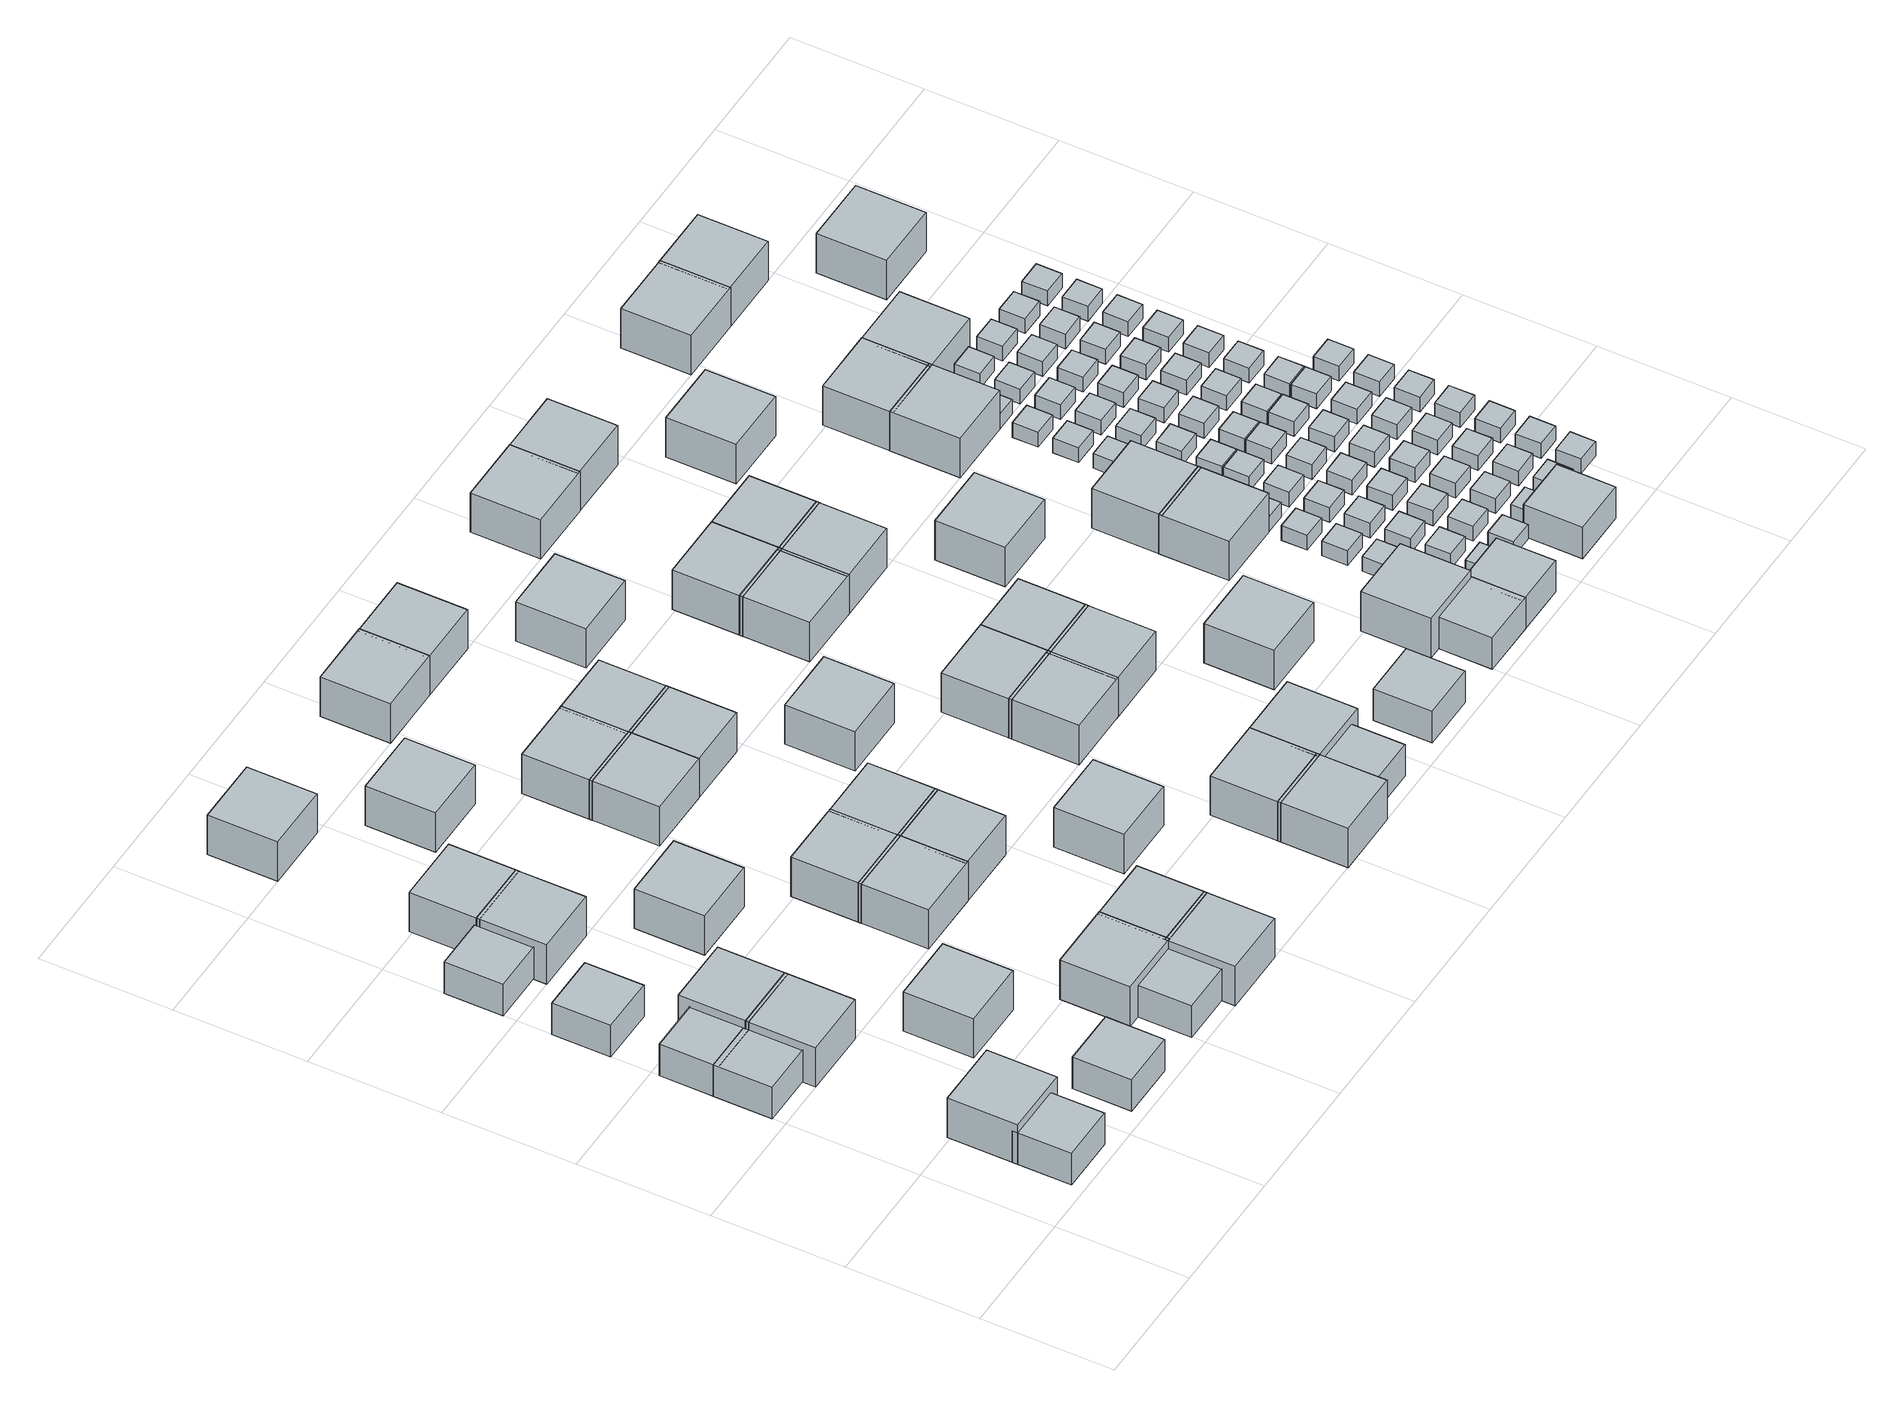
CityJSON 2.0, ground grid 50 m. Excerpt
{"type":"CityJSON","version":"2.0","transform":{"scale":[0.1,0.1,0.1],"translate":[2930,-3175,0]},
"CityObjects":{
"object1":{"type":"GenericCityObject","geometry":[{"type":"Solid","lod":"1","boundaries":[[[[0,1,2,3]],[[4,5,1,0]],[[5,6,2,1]],[[6,7,3,2]],[[7,4,0,3]],[[7,6,5,4]]]]}]},
"object2":{"type":"GenericCityObject","geometry":[{"type":"Solid","lod":"1","boundaries":[[[[8,9,10,11]],[[12,13,9,8]],[[13,14,10,9]],[[14,15,11,10]],[[15,12,8,11]],[[15,14,13,12]]]]}]},
"object3":{"type":"GenericCityObject","geometry":[{"type":"Solid","lod":"1","boundaries":[[[[16,17,18,19]],[[20,21,17,16]],[[21,22,18,17]],[[22,23,19,18]],[[23,20,16,19]],[[23,22,21,20]]]]}]},
"object4":{"type":"GenericCityObject","geometry":[{"type":"Solid","lod":"1","boundaries":[[[[24,25,26,27]],[[28,29,25,24]],[[29,30,26,25]],[[30,31,27,26]],[[31,28,24,27]],[[31,30,29,28]]]]}]},
"object5":{"type":"GenericCityObject","geometry":[{"type":"Solid","lod":"1","boundaries":[[[[32,33,34,35]],[[36,37,33,32]],[[37,38,34,33]],[[38,39,35,34]],[[39,36,32,35]],[[39,38,37,36]]]]}]},
"object6":{"type":"GenericCityObject","geometry":[{"type":"Solid","lod":"1","boundaries":[[[[40,41,42,43]],[[44,45,41,40]],[[45,46,42,41]],[[46,47,43,42]],[[47,44,40,43]],[[47,46,45,44]]]]}]},
"object7":{"type":"GenericCityObject","geometry":[{"type":"Solid","lod":"1","boundaries":[[[[48,49,50,51]],[[52,53,49,48]],[[53,54,50,49]],[[54,55,51,50]],[[55,52,48,51]],[[55,54,53,52]]]]}]},
"object8":{"type":"GenericCityObject","geometry":[{"type":"Solid","lod":"1","boundaries":[[[[56,57,58,59]],[[60,61,57,56]],[[61,62,58,57]],[[62,63,59,58]],[[63,60,56,59]],[[63,62,61,60]]]]}]},
"object9":{"type":"GenericCityObject","geometry":[{"type":"Solid","lod":"1","boundaries":[[[[64,65,66,67]],[[68,69,65,64]],[[69,70,66,65]],[[70,71,67,66]],[[71,68,64,67]],[[71,70,69,68]]]]}]},
"object10":{"type":"GenericCityObject","geometry":[{"type":"Solid","lod":"1","boundaries":[[[[72,73,74,75]],[[76,77,73,72]],[[77,78,74,73]],[[78,79,75,74]],[[79,76,72,75]],[[79,78,77,76]]]]}]},
"object11":{"type":"GenericCityObject","geometry":[{"type":"Solid","lod":"1","boundaries":[[[[80,81,82,83]],[[84,85,81,80]],[[85,86,82,81]],[[86,87,83,82]],[[87,84,80,83]],[[87,86,85,84]]]]}]},
"object12":{"type":"GenericCityObject","geometry":[{"type":"Solid","lod":"1","boundaries":[[[[88,89,90,91]],[[92,93,89,88]],[[93,94,90,89]],[[94,95,91,90]],[[95,92,88,91]],[[95,94,93,92]]]]}]},
"object13":{"type":"GenericCityObject","geometry":[{"type":"Solid","lod":"1","boundaries":[[[[96,97,98,99]],[[100,101,97,96]],[[101,102,98,97]],[[102,103,99,98]],[[103,100,96,99]],[[103,102,101,100]]]]}]},
"object14":{"type":"GenericCityObject","geometry":[{"type":"Solid","lod":"1","boundaries":[[[[104,105,106,107]],[[108,109,105,104]],[[109,110,106,105]],[[110,111,107,106]],[[111,108,104,107]],[[111,110,109,108]]]]}]},
"object15":{"type":"GenericCityObject","geometry":[{"type":"Solid","lod":"1","boundaries":[[[[112,113,114,115]],[[116,117,113,112]],[[117,118,114,113]],[[118,119,115,114]],[[119,116,112,115]],[[119,118,117,116]]]]}]},
"object16":{"type":"GenericCityObject","geometry":[{"type":"Solid","lod":"1","boundaries":[[[[120,121,122,123]],[[124,125,121,120]],[[125,126,122,121]],[[126,127,123,122]],[[127,124,120,123]],[[127,126,125,124]]]]}]},
"object17":{"type":"GenericCityObject","geometry":[{"type":"Solid","lod":"1","boundaries":[[[[128,129,130,131]],[[132,133,129,128]],[[133,134,130,129]],[[134,135,131,130]],[[135,132,128,131]],[[135,134,133,132]]]]}]},
"object18":{"type":"GenericCityObject","geometry":[{"type":"Solid","lod":"1","boundaries":[[[[136,137,138,139]],[[140,141,137,136]],[[141,142,138,137]],[[142,143,139,138]],[[143,140,136,139]],[[143,142,141,140]]]]}]},
"object19":{"type":"GenericCityObject","geometry":[{"type":"Solid","lod":"1","boundaries":[[[[144,145,146,147]],[[148,149,145,144]],[[149,150,146,145]],[[150,151,147,146]],[[151,148,144,147]],[[151,150,149,148]]]]}]},
"object20":{"type":"GenericCityObject","geometry":[{"type":"Solid","lod":"1","boundaries":[[[[152,153,154,155]],[[156,157,153,152]],[[157,158,154,153]],[[158,159,155,154]],[[159,156,152,155]],[[159,158,157,156]]]]}]},
"object21":{"type":"GenericCityObject","geometry":[{"type":"Solid","lod":"1","boundaries":[[[[160,161,162,163]],[[164,165,161,160]],[[165,166,162,161]],[[166,167,163,162]],[[167,164,160,163]],[[167,166,165,164]]]]}]},
"object22":{"type":"GenericCityObject","geometry":[{"type":"Solid","lod":"1","boundaries":[[[[168,169,170,171]],[[172,173,169,168]],[[173,174,170,169]],[[174,175,171,170]],[[175,172,168,171]],[[175,174,173,172]]]]}]},
"object23":{"type":"GenericCityObject","geometry":[{"type":"Solid","lod":"1","boundaries":[[[[176,177,178,179]],[[180,181,177,176]],[[181,182,178,177]],[[182,183,179,178]],[[183,180,176,179]],[[183,182,181,180]]]]}]},
"object24":{"type":"GenericCityObject","geometry":[{"type":"Solid","lod":"1","boundaries":[[[[184,185,186,187]],[[188,189,185,184]],[[189,190,186,185]],[[190,191,187,186]],[[191,188,184,187]],[[191,190,189,188]]]]}]},
"object25":{"type":"GenericCityObject","geometry":[{"type":"Solid","lod":"1","boundaries":[[[[192,193,194,195]],[[196,197,193,192]],[[197,198,194,193]],[[198,199,195,194]],[[199,196,192,195]],[[199,198,197,196]]]]}]},
"object26":{"type":"GenericCityObject","geometry":[{"type":"Solid","lod":"1","boundaries":[[[[200,201,202,203]],[[204,205,201,200]],[[205,206,202,201]],[[206,207,203,202]],[[207,204,200,203]],[[207,206,205,204]]]]}]},
"object27":{"type":"GenericCityObject","geometry":[{"type":"Solid","lod":"1","boundaries":[[[[208,209,210,211]],[[212,213,209,208]],[[213,214,210,209]],[[214,215,211,210]],[[215,212,208,211]],[[215,214,213,212]]]]}]},
"object28":{"type":"GenericCityObject","geometry":[{"type":"Solid","lod":"1","boundaries":[[[[216,217,218,219]],[[220,221,217,216]],[[221,222,218,217]],[[222,223,219,218]],[[223,220,216,219]],[[223,222,221,220]]]]}]},
"object29":{"type":"GenericCityObject","geometry":[{"type":"Solid","lod":"1","boundaries":[[[[224,225,226,227]],[[228,229,225,224]],[[229,230,226,225]],[[230,231,227,226]],[[231,228,224,227]],[[231,230,229,228]]]]}]},
"object30":{"type":"GenericCityObject","geometry":[{"type":"Solid","lod":"1","boundaries":[[[[232,233,234,235]],[[236,237,233,232]],[[237,238,234,233]],[[238,239,235,234]],[[239,236,232,235]],[[239,238,237,236]]]]}]},
"object31":{"type":"GenericCityObject","geometry":[{"type":"Solid","lod":"1","boundaries":[[[[240,241,242,243]],[[244,245,241,240]],[[245,246,242,241]],[[246,247,243,242]],[[247,244,240,243]],[[247,246,245,244]]]]}]},
"object32":{"type":"GenericCityObject","geometry":[{"type":"Solid","lod":"1","boundaries":[[[[248,249,250,251]],[[252,253,249,248]],[[253,254,250,249]],[[254,255,251,250]],[[255,252,248,251]],[[255,254,253,252]]]]}]},
"object33":{"type":"GenericCityObject","geometry":[{"type":"Solid","lod":"1","boundaries":[[[[256,257,258,259]],[[260,261,257,256]],[[261,262,258,257]],[[262,263,259,258]],[[263,260,256,259]],[[263,262,261,260]]]]}]},
"object34":{"type":"GenericCityObject","geometry":[{"type":"Solid","lod":"1","boundaries":[[[[264,265,266,267]],[[268,269,265,264]],[[269,270,266,265]],[[270,271,267,266]],[[271,268,264,267]],[[271,270,269,268]]]]}]},
"object35":{"type":"GenericCityObject","geometry":[{"type":"Solid","lod":"1","boundaries":[[[[272,273,274,275]],[[276,277,273,272]],[[277,278,274,273]],[[278,279,275,274]],[[279,276,272,275]],[[279,278,277,276]]]]}]},
"object36":{"type":"GenericCityObject","geometry":[{"type":"Solid","lod":"1","boundaries":[[[[280,281,282,283]],[[284,285,281,280]],[[285,286,282,281]],[[286,287,283,282]],[[287,284,280,283]],[[287,286,285,284]]]]}]},
"object37":{"type":"GenericCityObject","geometry":[{"type":"Solid","lod":"1","boundaries":[[[[288,289,290,291]],[[292,293,289,288]],[[293,294,290,289]],[[294,295,291,290]],[[295,292,288,291]],[[295,294,293,292]]]]}]},
"object38":{"type":"GenericCityObject","geometry":[{"type":"Solid","lod":"1","boundaries":[[[[296,297,298,299]],[[300,301,297,296]],[[301,302,298,297]],[[302,303,299,298]],[[303,300,296,299]],[[303,302,301,300]]]]}]},
"object39":{"type":"GenericCityObject","geometry":[{"type":"Solid","lod":"1","boundaries":[[[[304,305,306,307]],[[308,309,305,304]],[[309,310,306,305]],[[310,311,307,306]],[[311,308,304,307]],[[311,310,309,308]]]]}]},
"object40":{"type":"GenericCityObject","geometry":[{"type":"Solid","lod":"1","boundaries":[[[[312,313,314,315]],[[316,317,313,312]],[[317,318,314,313]],[[318,319,315,314]],[[319,316,312,315]],[[319,318,317,316]]]]}]},
"object41":{"type":"GenericCityObject","geometry":[{"type":"Solid","lod":"1","boundaries":[[[[320,321,322,323]],[[324,325,321,320]],[[325,326,322,321]],[[326,327,323,322]],[[327,324,320,323]],[[327,326,325,324]]]]}]},
"object42":{"type":"GenericCityObject","geometry":[{"type":"Solid","lod":"1","boundaries":[[[[328,329,330,331]],[[332,333,329,328]],[[333,334,330,329]],[[334,335,331,330]],[[335,332,328,331]],[[335,334,333,332]]]]}]},
"object43":{"type":"GenericCityObject","geometry":[{"type":"Solid","lod":"1","boundaries":[[[[336,337,338,339]],[[340,341,337,336]],[[341,342,338,337]],[[342,343,339,338]],[[343,340,336,339]],[[343,342,341,340]]]]}]},
"object44":{"type":"GenericCityObject","geometry":[{"type":"Solid","lod":"1","boundaries":[[[[344,345,346,347]],[[348,349,345,344]],[[349,350,346,345]],[[350,351,347,346]],[[351,348,344,347]],[[351,350,349,348]]]]}]},
"object45":{"type":"GenericCityObject","geometry":[{"type":"Solid","lod":"1","boundaries":[[[[352,353,354,355]],[[356,357,353,352]],[[357,358,354,353]],[[358,359,355,354]],[[359,356,352,355]],[[359,358,357,356]]]]}]},
"object46":{"type":"GenericCityObject","geometry":[{"type":"Solid","lod":"1","boundaries":[[[[360,361,362,363]],[[364,365,361,360]],[[365,366,362,361]],[[366,367,363,362]],[[367,364,360,363]],[[367,366,365,364]]]]}]},
"object47":{"type":"GenericCityObject","geometry":[{"type":"Solid","lod":"1","boundaries":[[[[368,369,370,371]],[[372,373,369,368]],[[373,374,370,369]],[[374,375,371,370]],[[375,372,368,371]],[[375,374,373,372]]]]}]},
"object48":{"type":"GenericCityObject","geometry":[{"type":"Solid","lod":"1","boundaries":[[[[376,377,378,379]],[[380,381,377,376]],[[381,382,378,377]],[[382,383,379,378]],[[383,380,376,379]],[[383,382,381,380]]]]}]},
"object49":{"type":"GenericCityObject","geometry":[{"type":"Solid","lod":"1","boundaries":[[[[384,385,386,387]],[[388,389,385,384]],[[389,390,386,385]],[[390,391,387,386]],[[391,388,384,387]],[[391,390,389,388]]]]}]},
"object50":{"type":"GenericCityObject","geometry":[{"type":"Solid","lod":"1","boundaries":[[[[392,393,394,395]],[[396,397,393,392]],[[397,398,394,393]],[[398,399,395,394]],[[399,396,392,395]],[[399,398,397,396]]]]}]},
"object51":{"type":"GenericCityObject","geometry":[{"type":"Solid","lod":"1","boundaries":[[[[400,401,402,403]],[[404,405,401,400]],[[405,406,402,401]],[[406,407,403,402]],[[407,404,400,403]],[[407,406,405,404]]]]}]},
"object52":{"type":"GenericCityObject","geometry":[{"type":"Solid","lod":"1","boundaries":[[[[408,409,410,411]],[[412,413,409,408]],[[413,414,410,409]],[[414,415,411,410]],[[415,412,408,411]],[[415,414,413,412]]]]}]},
"object53":{"type":"GenericCityObject","geometry":[{"type":"Solid","lod":"1","boundaries":[[[[416,417,418,419]],[[420,421,417,416]],[[421,422,418,417]],[[422,423,419,418]],[[423,420,416,419]],[[423,422,421,420]]]]}]},
"object54":{"type":"GenericCityObject","geometry":[{"type":"Solid","lod":"1","boundaries":[[[[424,425,426,427]],[[428,429,425,424]],[[429,430,426,425]],[[430,431,427,426]],[[431,428,424,427]],[[431,430,429,428]]]]}]},
"object55":{"type":"GenericCityObject","geometry":[{"type":"Solid","lod":"1","boundaries":[[[[432,433,434,435]],[[436,437,433,432]],[[437,438,434,433]],[[438,439,435,434]],[[439,436,432,435]],[[439,438,437,436]]]]}]},
"object56":{"type":"GenericCityObject","geometry":[{"type":"Solid","lod":"1","boundaries":[[[[440,441,442,443]],[[444,445,441,440]],[[445,446,442,441]],[[446,447,443,442]],[[447,444,440,443]],[[447,446,445,444]]]]}]},
"object57":{"type":"GenericCityObject","geometry":[{"type":"Solid","lod":"1","boundaries":[[[[448,449,450,451]],[[452,453,449,448]],[[453,454,450,449]],[[454,455,451,450]],[[455,452,448,451]],[[455,454,453,452]]]]}]},
"object58":{"type":"GenericCityObject","geometry":[{"type":"Solid","lod":"1","boundaries":[[[[456,457,458,459]],[[460,461,457,456]],[[461,462,458,457]],[[462,463,459,458]],[[463,460,456,459]],[[463,462,461,460]]]]}]},
"object59":{"type":"GenericCityObject","geometry":[{"type":"Solid","lod":"1","boundaries":[[[[464,465,466,467]],[[468,469,465,464]],[[469,470,466,465]],[[470,471,467,466]],[[471,468,464,467]],[[471,470,469,468]]]]}]},
"object60":{"type":"GenericCityObject","geometry":[{"type":"Solid","lod":"1","boundaries":[[[[472,473,474,475]],[[476,477,473,472]],[[477,478,474,473]],[[478,479,475,474]],[[479,476,472,475]],[[479,478,477,476]]]]}]},
"object61":{"type":"GenericCityObject","geometry":[{"type":"Solid","lod":"1","boundaries":[[[[480,481,482,483]],[[484,485,481,480]],[[485,486,482,481]],[[486,487,483,482]],[[487,484,480,483]],[[487,486,485,484]]]]}]},
"object62":{"type":"GenericCityObject","geometry":[{"type":"Solid","lod":"1","boundaries":[[[[488,489,490,491]],[[492,493,489,488]],[[493,494,490,489]],[[494,495,491,490]],[[495,492,488,491]],[[495,494,493,492]]]]}]},
"object63":{"type":"GenericCityObject","geometry":[{"type":"Solid","lod":"1","boundaries":[[[[496,497,498,499]],[[500,501,497,496]],[[501,502,498,497]],[[502,503,499,498]],[[503,500,496,499]],[[503,502,501,500]]]]}]},
"object64":{"type":"GenericCityObject","geometry":[{"type":"Solid","lod":"1","boundaries":[[[[504,505,506,507]],[[508,509,505,504]],[[509,510,506,505]],[[510,511,507,506]],[[511,508,504,507]],[[511,510,509,508]]]]}]},
"object65":{"type":"GenericCityObject","geometry":[{"type":"Solid","lod":"1","boundaries":[[[[512,513,514,515]],[[516,517,513,512]],[[517,518,514,513]],[[518,519,515,514]],[[519,516,512,515]],[[519,518,517,516]]]]}]},
"object66":{"type":"GenericCityObject","geometry":[{"type":"Solid","lod":"1","boundaries":[[[[520,521,522,523]],[[524,525,521,520]],[[525,526,522,521]],[[526,527,523,522]],[[527,524,520,523]],[[527,526,525,524]]]]}]},
"object67":{"type":"GenericCityObject","geometry":[{"type":"Solid","lod":"1","boundaries":[[[[528,529,530,531]],[[532,533,529,528]],[[533,534,530,529]],[[534,535,531,530]],[[535,532,528,531]],[[535,534,533,532]]]]}]},
"object68":{"type":"GenericCityObject","geometry":[{"type":"Solid","lod":"1","boundaries":[[[[536,537,538,539]],[[540,541,537,536]],[[541,542,538,537]],[[542,543,539,538]],[[543,540,536,539]],[[543,542,541,540]]]]}]},
"object69":{"type":"GenericCityObject","geometry":[{"type":"Solid","lod":"1","boundaries":[[[[544,545,546,547]],[[548,549,545,544]],[[549,550,546,545]],[[550,551,547,546]],[[551,548,544,547]],[[551,550,549,548]]]]}]},
"object70":{"type":"GenericCityObject","geometry":[{"type":"Solid","lod":"1","boundaries":[[[[552,553,554,555]],[[556,557,553,552]],[[557,558,554,553]],[[558,559,555,554]],[[559,556,552,555]],[[559,558,557,556]]]]}]},
"object71":{"type":"GenericCityObject","geometry":[{"type":"Solid","lod":"1","boundaries":[[[[560,561,562,563]],[[564,565,561,560]],[[565,566,562,561]],[[566,567,563,562]],[[567,564,560,563]],[[567,566,565,564]]]]}]},
"object72":{"type":"GenericCityObject","geometry":[{"type":"Solid","lod":"1","boundaries":[[[[568,569,570,571]],[[572,573,569,568]],[[573,574,570,569]],[[574,575,571,570]],[[575,572,568,571]],[[575,574,573,572]]]]}]},
"object73":{"type":"GenericCityObject","geometry":[{"type":"Solid","lod":"1","boundaries":[[[[576,577,578,579]],[[580,581,577,576]],[[581,582,578,577]],[[582,583,579,578]],[[583,580,576,579]],[[583,582,581,580]]]]}]},
"object74":{"type":"GenericCityObject","geometry":[{"type":"Solid","lod":"1","boundaries":[[[[584,585,586,587]],[[588,589,585,584]],[[589,590,586,585]],[[590,591,587,586]],[[591,588,584,587]],[[591,590,589,588]]]]}]},
"object75":{"type":"GenericCityObject","geometry":[{"type":"Solid","lod":"1","boundaries":[[[[592,593,594,595]],[[596,597,593,592]],[[597,598,594,593]],[[598,599,595,594]],[[599,596,592,595]],[[599,598,597,596]]]]}]},
"object76":{"type":"GenericCityObject","geometry":[{"type":"Solid","lod":"1","boundaries":[[[[600,601,602,603]],[[604,605,601,600]],[[605,606,602,601]],[[606,607,603,602]],[[607,604,600,603]],[[607,606,605,604]]]]}]},
"object77":{"type":"GenericCityObject","geometry":[{"type":"Solid","lod":"1","boundaries":[[[[608,609,610,611]],[[612,613,609,608]],[[613,614,610,609]],[[614,615,611,610]],[[615,612,608,611]],[[615,614,613,612]]]]}]},
"object78":{"type":"GenericCityObject","geometry":[{"type":"Solid","lod":"1","boundaries":[[[[616,617,618,619]],[[620,621,617,616]],[[621,622,618,617]],[[622,623,619,618]],[[623,620,616,619]],[[623,622,621,620]]]]}]},
"object79":{"type":"GenericCityObject","geometry":[{"type":"Solid","lod":"1","boundaries":[[[[624,625,626,627]],[[628,629,625,624]],[[629,630,626,625]],[[630,631,627,626]],[[631,628,624,627]],[[631,630,629,628]]]]}]},
"object80":{"type":"GenericCityObject","geometry":[{"type":"Solid","lod":"1","boundaries":[[[[632,633,634,635]],[[636,637,633,632]],[[637,638,634,633]],[[638,639,635,634]],[[639,636,632,635]],[[639,638,637,636]]]]}]},
"object81":{"type":"GenericCityObject","geometry":[{"type":"Solid","lod":"1","boundaries":[[[[640,641,642,643]],[[644,645,641,640]],[[645,646,642,641]],[[646,647,643,642]],[[647,644,640,643]],[[647,646,645,644]]]]}]},
"object82":{"type":"GenericCityObject","geometry":[{"type":"Solid","lod":"1","boundaries":[[[[648,649,650,651]],[[652,653,649,648]],[[653,654,650,649]],[[654,655,651,650]],[[655,652,648,651]],[[655,654,653,652]]]]}]},
"object83":{"type":"GenericCityObject","geometry":[{"type":"Solid","lod":"1","boundaries":[[[[656,657,658,659]],[[660,661,657,656]],[[661,662,658,657]],[[662,663,659,658]],[[663,660,656,659]],[[663,662,661,660]]]]}]},
"object84":{"type":"GenericCityObject","geometry":[{"type":"Solid","lod":"1","boundaries":[[[[664,665,666,667]],[[668,669,665,664]],[[669,670,666,665]],[[670,671,667,666]],[[671,668,664,667]],[[671,670,669,668]]]]}]},
"object85":{"type":"GenericCityObject","geometry":[{"type":"Solid","lod":"1","boundaries":[[[[672,673,674,675]],[[676,677,673,672]],[[677,678,674,673]],[[678,679,675,674]],[[679,676,672,675]],[[679,678,677,676]]]]}]},
"object86":{"type":"GenericCityObject","geometry":[{"type":"Solid","lod":"1","boundaries":[[[[680,681,682,683]],[[684,685,681,680]],[[685,686,682,681]],[[686,687,683,682]],[[687,684,680,683]],[[687,686,685,684]]]]}]},
"object87":{"type":"GenericCityObject","geometry":[{"type":"Solid","lod":"1","boundaries":[[[[688,689,690,691]],[[692,693,689,688]],[[693,694,690,689]],[[694,695,691,690]],[[695,692,688,691]],[[695,694,693,692]]]]}]},
"object88":{"type":"GenericCityObject","geometry":[{"type":"Solid","lod":"1","boundaries":[[[[696,697,698,699]],[[700,701,697,696]],[[701,702,698,697]],[[702,703,699,698]],[[703,700,696,699]],[[703,702,701,700]]]]}]},
"object89":{"type":"GenericCityObject","geometry":[{"type":"Solid","lod":"1","boundaries":[[[[704,705,706,707]],[[708,709,705,704]],[[709,710,706,705]],[[710,711,707,706]],[[711,708,704,707]],[[711,710,709,708]]]]}]},
"object90":{"type":"GenericCityObject","geometry":[{"type":"Solid","lod":"1","boundaries":[[[[712,713,714,715]],[[716,717,713,712]],[[717,718,714,713]],[[718,719,715,714]],[[719,716,712,715]],[[719,718,717,716]]]]}]},
"object91":{"type":"GenericCityObject","geometry":[{"type":"Solid","lod":"1","boundaries":[[[[720,721,722,723]],[[724,725,721,720]],[[725,726,722,721]],[[726,727,723,722]],[[727,724,720,723]],[[727,726,725,724]]]]}]},
"object92":{"type":"GenericCityObject","geometry":[{"type":"Solid","lod":"1","boundaries":[[[[728,729,730,731]],[[732,733,729,728]],[[733,734,730,729]],[[734,735,731,730]],[[735,732,728,731]],[[735,734,733,732]]]]}]},
"object93":{"type":"GenericCityObject","geometry":[{"type":"Solid","lod":"1","boundaries":[[[[736,737,738,739]],[[740,741,737,736]],[[741,742,738,737]],[[742,743,739,738]],[[743,740,736,739]],[[743,742,741,740]]]]}]},
"object94":{"type":"GenericCityObject","geometry":[{"type":"Solid","lod":"1","boundaries":[[[[744,745,746,747]],[[748,749,745,744]],[[749,750,746,745]],[[750,751,747,746]],[[751,748,744,747]],[[751,750,749,748]]]]}]},
"object95":{"type":"GenericCityObject","geometry":[{"type":"Solid","lod":"1","boundaries":[[[[752,753,754,755]],[[756,757,753,752]],[[757,758,754,753]],[[758,759,755,754]],[[759,756,752,755]],[[759,758,757,756]]]]}]},
"object96":{"type":"GenericCityObject","geometry":[{"type":"Solid","lod":"1","boundaries":[[[[760,761,762,763]],[[764,765,761,760]],[[765,766,762,761]],[[766,767,763,762]],[[767,764,760,763]],[[767,766,765,764]]]]}]},
"object97":{"type":"GenericCityObject","geometry":[{"type":"Solid","lod":"1","boundaries":[[[[768,769,770,771]],[[772,773,769,768]],[[773,774,770,769]],[[774,775,771,770]],[[775,772,768,771]],[[775,774,773,772]]]]}]},
"object98":{"type":"GenericCityObject","geometry":[{"type":"Solid","lod":"1","boundaries":[[[[776,777,778,779]],[[780,781,777,776]],[[781,782,778,777]],[[782,783,779,778]],[[783,780,776,779]],[[783,782,781,780]]]]}]},
"object99":{"type":"GenericCityObject","geometry":[{"type":"Solid","lod":"1","boundaries":[[[[784,785,786,787]],[[788,789,785,784]],[[789,790,786,785]],[[790,791,787,786]],[[791,788,784,787]],[[791,790,789,788]]]]}]},
"object100":{"type":"GenericCityObject","geometry":[{"type":"Solid","lod":"1","boundaries":[[[[792,793,794,795]],[[796,797,793,792]],[[797,798,794,793]],[[798,799,795,794]],[[799,796,792,795]],[[799,798,797,796]]]]}]},
"object101":{"type":"GenericCityObject","geometry":[{"type":"Solid","lod":"1","boundaries":[[[[800,801,802,803]],[[804,805,801,800]],[[805,806,802,801]],[[806,807,803,802]],[[807,804,800,803]],[[807,806,805,804]]]]}]},
"object102":{"type":"GenericCityObject","geometry":[{"type":"Solid","lod":"1","boundaries":[[[[808,809,810,811]],[[812,813,809,808]],[[813,814,810,809]],[[814,815,811,810]],[[815,812,808,811]],[[815,814,813,812]]]]}]},
"object103":{"type":"GenericCityObject","geometry":[{"type":"Solid","lod":"1","boundaries":[[[[816,817,818,819]],[[820,821,817,816]],[[821,822,818,817]],[[822,823,819,818]],[[823,820,816,819]],[[823,822,821,820]]]]}]},
"object104":{"type":"GenericCityObject","geometry":[{"type":"Solid","lod":"1","boundaries":[[[[824,825,826,827]],[[828,829,825,824]],[[829,830,826,825]],[[830,831,827,826]],[[831,828,824,827]],[[831,830,829,828]]]]}]},
"object105":{"type":"GenericCityObject","geometry":[{"type":"Solid","lod":"1","boundaries":[[[[832,833,834,835]],[[836,837,833,832]],[[837,838,834,833]],[[838,839,835,834]],[[839,836,832,835]],[[839,838,837,836]]]]}]},
"object106":{"type":"GenericCityObject","geometry":[{"type":"Solid","lod":"1","boundaries":[[[[840,841,842,843]],[[844,845,841,840]],[[845,846,842,841]],[[846,847,843,842]],[[847,844,840,843]],[[847,846,845,844]]]]}]},
"object107":{"type":"GenericCityObject","geometry":[{"type":"Solid","lod":"1","boundaries":[[[[848,849,850,851]],[[852,853,849,848]],[[853,854,850,849]],[[854,855,851,850]],[[855,852,848,851]],[[855,854,853,852]]]]}]},
"object108":{"type":"GenericCityObject","geometry":[{"type":"Solid","lod":"1","boundaries":[[[[856,857,858,859]],[[860,861,857,856]],[[861,862,858,857]],[[862,863,859,858]],[[863,860,856,859]],[[863,862,861,860]]]]}]},
"object109":{"type":"GenericCityObject","geometry":[{"type":"Solid","lod":"1","boundaries":[[[[864,865,866,867]],[[868,869,865,864]],[[869,870,866,865]],[[870,871,867,866]],[[871,868,864,867]],[[871,870,869,868]]]]}]},
"object110":{"type":"GenericCityObject","geometry":[{"type":"Solid","lod":"1","boundaries":[[[[872,873,874,875]],[[876,877,873,872]],[[877,878,874,873]],[[878,879,875,874]],[[879,876,872,875]],[[879,878,877,876]]]]}]},
"object111":{"type":"GenericCityObject","geometry":[{"type":"Solid","lod":"1","boundaries":[[[[880,881,882,883]],[[884,885,881,880]],[[885,886,882,881]],[[886,887,883,882]],[[887,884,880,883]],[[887,886,885,884]]]]}]},
"object112":{"type":"GenericCityObject","geometry":[{"type":"Solid","lod":"1","boundaries":[[[[888,889,890,891]],[[892,893,889,888]],[[893,894,890,889]],[[894,895,891,890]],[[895,892,888,891]],[[895,894,893,892]]]]}]},
"object113":{"type":"GenericCityObject","geometry":[{"type":"Solid","lod":"1","boundaries":[[[[896,897,898,899]],[[900,901,897,896]],[[901,902,898,897]],[[902,903,899,898]],[[903,900,896,899]],[[903,902,901,900]]]]}]},
"object114":{"type":"GenericCityObject","geometry":[{"type":"Solid","lod":"1","boundaries":[[[[904,905,906,907]],[[908,909,905,904]],[[909,910,906,905]],[[910,911,907,906]],[[911,908,904,907]],[[911,910,909,908]]]]}]},
"object115":{"type":"GenericCityObject","geometry":[{"type":"Solid","lod":"1","boundaries":[[[[912,913,914,915]],[[916,917,913,912]],[[917,918,914,913]],[[918,919,915,914]],[[919,916,912,915]],[[919,918,917,916]]]]}]},
"object116":{"type":"GenericCityObject","geometry":[{"type":"Solid","lod":"1","boundaries":[[[[920,921,922,923]],[[924,925,921,920]],[[925,926,922,921]],[[926,927,923,922]],[[927,924,920,923]],[[927,926,925,924]]]]}]},
"object117":{"type":"GenericCityObject","geometry":[{"type":"Solid","lod":"1","boundaries":[[[[928,929,930,931]],[[932,933,929,928]],[[933,934,930,929]],[[934,935,931,930]],[[935,932,928,931]],[[935,934,933,932]]]]}]},
"object118":{"type":"GenericCityObject","geometry":[{"type":"Solid","lod":"1","boundaries":[[[[936,937,938,939]],[[940,941,937,936]],[[941,942,938,937]],[[942,943,939,938]],[[943,940,936,939]],[[943,942,941,940]]]]}]},
"object119":{"type":"GenericCityObject","geometry":[{"type":"Solid","lod":"1","boundaries":[[[[944,945,946,947]],[[948,949,945,944]],[[949,950,946,945]],[[950,951,947,946]],[[951,948,944,947]],[[951,950,949,948]]]]}]},
"object120":{"type":"GenericCityObject","geometry":[{"type":"Solid","lod":"1","boundaries":[[[[952,953,954,955]],[[956,957,953,952]],[[957,958,954,953]],[[958,959,955,954]],[[959,956,952,955]],[[959,958,957,956]]]]}]},
"object121":{"type":"GenericCityObject","geometry":[{"type":"Solid","lod":"1","boundaries":[[[[960,961,962,963]],[[964,965,961,960]],[[965,966,962,961]],[[966,967,963,962]],[[967,964,960,963]],[[967,966,965,964]]]]}]},
"object122":{"type":"GenericCityObject","geometry":[{"type":"Solid","lod":"1","boundaries":[[[[968,969,970,971]],[[972,973,969,968]],[[973,974,970,969]],[[974,975,971,970]],[[975,972,968,971]],[[975,974,973,972]]]]}]},
"object123":{"type":"GenericCityObject","geometry":[{"type":"Solid","lod":"1","boundaries":[[[[976,977,978,979]],[[980,981,977,976]],[[981,982,978,977]],[[982,983,979,978]],[[983,980,976,979]],[[983,982,981,980]]]]}]},
"object124":{"type":"GenericCityObject","geometry":[{"type":"Solid","lod":"1","boundaries":[[[[984,985,986,987]],[[988,989,985,984]],[[989,990,986,985]],[[990,991,987,986]],[[991,988,984,987]],[[991,990,989,988]]]]}]},
"object125":{"type":"GenericCityObject","geometry":[{"type":"Solid","lod":"1","boundaries":[[[[992,993,994,995]],[[996,997,993,992]],[[997,998,994,993]],[[998,999,995,994]],[[999,996,992,995]],[[999,998,997,996]]]]}]},
"object126":{"type":"GenericCityObject","geometry":[{"type":"Solid","lod":"1","boundaries":[[[[1000,1001,1002,1003]],[[1004,1005,1001,1000]],[[1005,1006,1002,1001]],[[1006,1007,1003,1002]],[[1007,1004,1000,1003]],[[1007,1006,1005,1004]]]]}]},
"object127":{"type":"GenericCityObject","geometry":[{"type":"Solid","lod":"1","boundaries":[[[[1008,1009,1010,1011]],[[1012,1013,1009,1008]],[[1013,1014,1010,1009]],[[1014,1015,1011,1010]],[[1015,1012,1008,1011]],[[1015,1014,1013,1012]]]]}]},
"object128":{"type":"GenericCityObject","geometry":[{"type":"Solid","lod":"1","boundaries":[[[[1016,1017,1018,1019]],[[1020,1021,1017,1016]],[[1021,1022,1018,1017]],[[1022,1023,1019,1018]],[[1023,1020,1016,1019]],[[1023,1022,1021,1020]]]]}]},
"object129":{"type":"GenericCityObject","geometry":[{"type":"Solid","lod":"1","boundaries":[[[[1024,1025,1026,1027]],[[1028,1029,1025,1024]],[[1029,1030,1026,1025]],[[1030,1031,1027,1026]],[[1031,1028,1024,1027]],[[1031,1030,1029,1028]]]]}]},
"object130":{"type":"GenericCityObject","geometry":[{"type":"Solid","lod":"1","boundaries":[[[[1032,1033,1034,1035]],[[1036,1037,1033,1032]],[[1037,1038,1034,1033]],[[1038,1039,1035,1034]],[[1039,1036,1032,1035]],[[1039,1038,1037,1036]]]]}]},
"object131":{"type":"GenericCityObject","geometry":[{"type":"Solid","lod":"1","boundaries":[[[[1040,1041,1042,1043]],[[1044,1045,1041,1040]],[[1045,1046,1042,1041]],[[1046,1047,1043,1042]],[[1047,1044,1040,1043]],[[1047,1046,1045,1044]]]]}]},
"object132":{"type":"GenericCityObject","geometry":[{"type":"Solid","lod":"1","boundaries":[[[[1048,1049,1050,1051]],[[1052,1053,1049,1048]],[[1053,1054,1050,1049]],[[1054,1055,1051,1050]],[[1055,1052,1048,1051]],[[1055,1054,1053,1052]]]]}]},
"object133":{"type":"GenericCityObject","geometry":[{"type":"Solid","lod":"1","boundaries":[[[[1056,1057,1058,1059]],[[1060,1061,1057,1056]],[[1061,1062,1058,1057]],[[1062,1063,1059,1058]],[[1063,1060,1056,1059]],[[1063,1062,1061,1060]]]]}]},
"object134":{"type":"GenericCityObject","geometry":[{"type":"Solid","lod":"1","boundaries":[[[[1064,1065,1066,1067]],[[1068,1069,1065,1064]],[[1069,1070,1066,1065]],[[1070,1071,1067,1066]],[[1071,1068,1064,1067]],[[1071,1070,1069,1068]]]]}]},
"object135":{"type":"GenericCityObject","geometry":[{"type":"Solid","lod":"1","boundaries":[[[[1072,1073,1074,1075]],[[1076,1077,1073,1072]],[[1077,1078,1074,1073]],[[1078,1079,1075,1074]],[[1079,1076,1072,1075]],[[1079,1078,1077,1076]]]]}]},
"object136":{"type":"GenericCityObject","geometry":[{"type":"Solid","lod":"1","boundaries":[[[[1080,1081,1082,1083]],[[1084,1085,1081,1080]],[[1085,1086,1082,1081]],[[1086,1087,1083,1082]],[[1087,1084,1080,1083]],[[1087,1086,1085,1084]]]]}]},
"object137":{"type":"GenericCityObject","geometry":[{"type":"Solid","lod":"1","boundaries":[[[[1088,1089,1090,1091]],[[1092,1093,1089,1088]],[[1093,1094,1090,1089]],[[1094,1095,1091,1090]],[[1095,1092,1088,1091]],[[1095,1094,1093,1092]]]]}]},
"object138":{"type":"GenericCityObject","geometry":[{"type":"Solid","lod":"1","boundaries":[[[[1096,1097,1098,1099]],[[1100,1101,1097,1096]],[[1101,1102,1098,1097]],[[1102,1103,1099,1098]],[[1103,1100,1096,1099]],[[1103,1102,1101,1100]]]]}]},
"object139":{"type":"GenericCityObject","geometry":[{"type":"Solid","lod":"1","boundaries":[[[[1104,1105,1106,1107]],[[1108,1109,1105,1104]],[[1109,1110,1106,1105]],[[1110,1111,1107,1106]],[[1111,1108,1104,1107]],[[1111,1110,1109,1108]]]]}]}
},
"vertices":[
[200,50,0],[420,50,0],[420,270,0],[200,270,0],[200,50,140],[420,50,140],[420,270,140],[200,270,140],
[200,250,0],[462,250,0],[462,512,0],[200,512,0],[200,250,175],[462,250,175],[462,512,175],[200,512,175],
[0,1050,0],[220,1050,0],[220,1270,0],[0,1270,0],[0,1050,140],[220,1050,140],[220,1270,140],[0,1270,140],
[0,1250,0],[220,1250,0],[220,1470,0],[0,1470,0],[0,1250,140],[220,1250,140],[220,1470,140],[0,1470,140],
[0,1650,0],[220,1650,0],[220,1870,0],[0,1870,0],[0,1650,140],[220,1650,140],[220,1870,140],[0,1870,140],
[200,1000,0],[462,1000,0],[462,1262,0],[200,1262,0],[200,1000,175],[462,1000,175],[462,1262,175],[200,1262,175],
[200,1250,0],[462,1250,0],[462,1512,0],[200,1512,0],[200,1250,175],[462,1250,175],[462,1512,175],[200,1512,175],
[0,2050,0],[220,2050,0],[220,2270,0],[0,2270,0],[0,2050,140],[220,2050,140],[220,2270,140],[0,2270,140],
[600,50,0],[820,50,0],[820,270,0],[600,270,0],[600,50,140],[820,50,140],[820,270,140],[600,270,140],
[570,620,0],[832,620,0],[832,882,0],[570,882,0],[570,620,175],[832,620,175],[832,882,175],[570,882,175],
[200,2000,0],[462,2000,0],[462,2262,0],[200,2262,0],[200,2000,175],[462,2000,175],[462,2262,175],[200,2262,175],
[200,2250,0],[462,2250,0],[462,2512,0],[200,2512,0],[200,2250,175],[462,2250,175],[462,2512,175],[200,2512,175],
[1000,50,0],[1220,50,0],[1220,270,0],[1000,270,0],[1000,50,140],[1220,50,140],[1220,270,140],[1000,270,140],
[950,250,0],[1212,250,0],[1212,512,0],[950,512,0],[950,250,175],[1212,250,175],[1212,512,175],[950,512,175],
[570,1620,0],[832,1620,0],[832,1882,0],[570,1882,0],[570,1620,175],[832,1620,175],[832,1882,175],[570,1882,175],
[200,3000,0],[462,3000,0],[462,3262,0],[200,3262,0],[200,3000,175],[462,3000,175],[462,3262,175],[200,3262,175],
[1200,0,0],[1462,0,0],[1462,262,0],[1200,262,0],[1200,0,175],[1462,0,175],[1462,262,175],[1200,262,175],
[950,1000,0],[1212,1000,0],[1212,1262,0],[950,1262,0],[950,1000,175],[1212,1000,175],[1212,1262,175],[950,1262,175],
[1200,250,0],[1462,250,0],[1462,512,0],[1200,512,0],[1200,250,175],[1462,250,175],[1462,512,175],[1200,512,175],
[950,1250,0],[1212,1250,0],[1212,1512,0],[950,1512,0],[950,1250,175],[1212,1250,175],[1212,1512,175],[950,1512,175],
[570,2620,0],[832,2620,0],[832,2882,0],[570,2882,0],[570,2620,175],[832,2620,175],[832,2882,175],[570,2882,175],
[1200,1000,0],[1462,1000,0],[1462,1262,0],[1200,1262,0],[1200,1000,175],[1462,1000,175],[1462,1262,175],[1200,1262,175],
[950,2000,0],[1212,2000,0],[1212,2262,0],[950,2262,0],[950,2000,175],[1212,2000,175],[1212,2262,175],[950,2262,175],
[1200,1250,0],[1462,1250,0],[1462,1512,0],[1200,1512,0],[1200,1250,175],[1462,1250,175],[1462,1512,175],[1200,1512,175],
[950,2250,0],[1212,2250,0],[1212,2512,0],[950,2512,0],[950,2250,175],[1212,2250,175],[1212,2512,175],[950,2512,175],
[1570,620,0],[1832,620,0],[1832,882,0],[1570,882,0],[1570,620,175],[1832,620,175],[1832,882,175],[1570,882,175],
[1200,2000,0],[1462,2000,0],[1462,2262,0],[1200,2262,0],[1200,2000,175],[1462,2000,175],[1462,2262,175],[1200,2262,175],
[950,3000,0],[1212,3000,0],[1212,3262,0],[950,3262,0],[950,3000,175],[1212,3000,175],[1212,3262,175],[950,3262,175],
[1200,2250,0],[1462,2250,0],[1462,2512,0],[1200,2512,0],[1200,2250,175],[1462,2250,175],[1462,2512,175],[1200,2512,175],
[1950,0,0],[2212,0,0],[2212,262,0],[1950,262,0],[1950,0,175],[2212,0,175],[2212,262,175],[1950,262,175],
[1950,250,0],[2212,250,0],[2212,512,0],[1950,512,0],[1950,250,175],[2212,250,175],[2212,512,175],[1950,512,175],
[1570,1620,0],[1832,1620,0],[1832,1882,0],[1570,1882,0],[1570,1620,175],[1832,1620,175],[1832,1882,175],[1570,1882,175],
[1200,3000,0],[1462,3000,0],[1462,3262,0],[1200,3262,0],[1200,3000,175],[1462,3000,175],[1462,3262,175],[1200,3262,175],
[2200,50,0],[2420,50,0],[2420,270,0],[2200,270,0],[2200,50,140],[2420,50,140],[2420,270,140],[2200,270,140],
[1950,1000,0],[2212,1000,0],[2212,1262,0],[1950,1262,0],[1950,1000,175],[2212,1000,175],[2212,1262,175],[1950,1262,175],
[2200,250,0],[2462,250,0],[2462,512,0],[2200,512,0],[2200,250,175],[2462,250,175],[2462,512,175],[2200,512,175],
[1950,1250,0],[2212,1250,0],[2212,1512,0],[1950,1512,0],[1950,1250,175],[2212,1250,175],[2212,1512,175],[1950,1512,175],
[1570,2620,0],[1832,2620,0],[1832,2882,0],[1570,2882,0],[1570,2620,175],[1832,2620,175],[1832,2882,175],[1570,2882,175],
[2200,1000,0],[2462,1000,0],[2462,1262,0],[2200,1262,0],[2200,1000,175],[2462,1000,175],[2462,1262,175],[2200,1262,175],
[1950,2000,0],[2212,2000,0],[2212,2262,0],[1950,2262,0],[1950,2000,175],[2212,2000,175],[2212,2262,175],[1950,2262,175],
[2200,1250,0],[2462,1250,0],[2462,1512,0],[2200,1512,0],[2200,1250,175],[2462,1250,175],[2462,1512,175],[2200,1512,175],
[2600,50,0],[2820,50,0],[2820,270,0],[2600,270,0],[2600,50,140],[2820,50,140],[2820,270,140],[2600,270,140],
[1950,2250,0],[2212,2250,0],[2212,2512,0],[1950,2512,0],[1950,2250,175],[2212,2250,175],[2212,2512,175],[1950,2512,175],
[2570,620,0],[2832,620,0],[2832,882,0],[2570,882,0],[2570,620,175],[2832,620,175],[2832,882,175],[2570,882,175],
[2200,2000,0],[2462,2000,0],[2462,2262,0],[2200,2262,0],[2200,2000,175],[2462,2000,175],[2462,2262,175],[2200,2262,175],
[1950,3000,0],[2212,3000,0],[2212,3262,0],[1950,3262,0],[1950,3000,175],[2212,3000,175],[2212,3262,175],[1950,3262,175],
[2200,2250,0],[2462,2250,0],[2462,2512,0],[2200,2512,0],[2200,2250,175],[2462,2250,175],[2462,2512,175],[2200,2512,175],
[3000,50,0],[3220,50,0],[3220,270,0],[3000,270,0],[3000,50,140],[3220,50,140],[3220,270,140],[3000,270,140],
[2950,250,0],[3212,250,0],[3212,512,0],[2950,512,0],[2950,250,175],[3212,250,175],[3212,512,175],[2950,512,175],
[2570,1620,0],[2832,1620,0],[2832,1882,0],[2570,1882,0],[2570,1620,175],[2832,1620,175],[2832,1882,175],[2570,1882,175],
[2200,3000,0],[2462,3000,0],[2462,3262,0],[2200,3262,0],[2200,3000,175],[2462,3000,175],[2462,3262,175],[2200,3262,175],
[3200,250,0],[3296,250,0],[3296,346,0],[3200,346,0],[3200,250,65],[3296,250,65],[3296,346,65],[3200,346,65],
[3200,50,0],[3420,50,0],[3420,270,0],[3200,270,0],[3200,50,140],[3420,50,140],[3420,270,140],[3200,270,140],
[3200,400,0],[3296,400,0],[3296,496,0],[3200,496,0],[3200,400,65],[3296,400,65],[3296,496,65],[3200,496,65],
[2950,1000,0],[3212,1000,0],[3212,1262,0],[2950,1262,0],[2950,1000,175],[3212,1000,175],[3212,1262,175],[2950,1262,175],
[3200,550,0],[3296,550,0],[3296,646,0],[3200,646,0],[3200,550,65],[3296,550,65],[3296,646,65],[3200,646,65],
[3200,700,0],[3296,700,0],[3296,796,0],[3200,796,0],[3200,700,65],[3296,700,65],[3296,796,65],[3200,796,65],
[3350,250,0],[3446,250,0],[3446,346,0],[3350,346,0],[3350,250,65],[3446,250,65],[3446,346,65],[3350,346,65],
[2950,1250,0],[3212,1250,0],[3212,1512,0],[2950,1512,0],[2950,1250,175],[3212,1250,175],[3212,1512,175],[2950,1512,175],
[3200,850,0],[3296,850,0],[3296,946,0],[3200,946,0],[3200,850,65],[3296,850,65],[3296,946,65],[3200,946,65],
[2570,2620,0],[2832,2620,0],[2832,2882,0],[2570,2882,0],[2570,2620,175],[2832,2620,175],[2832,2882,175],[2570,2882,175],
[3350,400,0],[3446,400,0],[3446,496,0],[3350,496,0],[3350,400,65],[3446,400,65],[3446,496,65],[3350,496,65],
[3200,1000,0],[3296,1000,0],[3296,1096,0],[3200,1096,0],[3200,1000,65],[3296,1000,65],[3296,1096,65],[3200,1096,65],
[3350,550,0],[3446,550,0],[3446,646,0],[3350,646,0],[3350,550,65],[3446,550,65],[3446,646,65],[3350,646,65],
[3200,1150,0],[3296,1150,0],[3296,1246,0],[3200,1246,0],[3200,1150,65],[3296,1150,65],[3296,1246,65],[3200,1246,65],
[3350,700,0],[3446,700,0],[3446,796,0],[3350,796,0],[3350,700,65],[3446,700,65],[3446,796,65],[3350,796,65],
[3200,1250,0],[3296,1250,0],[3296,1346,0],[3200,1346,0],[3200,1250,65],[3296,1250,65],[3296,1346,65],[3200,1346,65],
[3500,250,0],[3596,250,0],[3596,346,0],[3500,346,0],[3500,250,65],[3596,250,65],[3596,346,65],[3500,346,65],
[3350,850,0],[3446,850,0],[3446,946,0],[3350,946,0],[3350,850,65],[3446,850,65],[3446,946,65],[3350,946,65],
[3200,1400,0],[3296,1400,0],[3296,1496,0],[3200,1496,0],[3200,1400,65],[3296,1400,65],[3296,1496,65],[3200,1496,65],
[3500,400,0],[3596,400,0],[3596,496,0],[3500,496,0],[3500,400,65],[3596,400,65],[3596,496,65],[3500,496,65],
[3350,1000,0],[3446,1000,0],[3446,1096,0],[3350,1096,0],[3350,1000,65],[3446,1000,65],[3446,1096,65],[3350,1096,65],
[2950,2000,0],[3212,2000,0],[3212,2262,0],[2950,2262,0],[2950,2000,175],[3212,2000,175],[3212,2262,175],[2950,2262,175],
[3200,1550,0],[3296,1550,0],[3296,1646,0],[3200,1646,0],[3200,1550,65],[3296,1550,65],[3296,1646,65],[3200,1646,65],
[3500,550,0],[3596,550,0],[3596,646,0],[3500,646,0],[3500,550,65],[3596,550,65],[3596,646,65],[3500,646,65],
[3350,1150,0],[3446,1150,0],[3446,1246,0],[3350,1246,0],[3350,1150,65],[3446,1150,65],[3446,1246,65],[3350,1246,65],
[3600,50,0],[3820,50,0],[3820,270,0],[3600,270,0],[3600,50,140],[3820,50,140],[3820,270,140],[3600,270,140],
[3200,1700,0],[3296,1700,0],[3296,1796,0],[3200,1796,0],[3200,1700,65],[3296,1700,65],[3296,1796,65],[3200,1796,65],
[3500,700,0],[3596,700,0],[3596,796,0],[3500,796,0],[3500,700,65],[3596,700,65],[3596,796,65],[3500,796,65],
[3350,1250,0],[3446,1250,0],[3446,1346,0],[3350,1346,0],[3350,1250,65],[3446,1250,65],[3446,1346,65],[3350,1346,65],
[3650,250,0],[3746,250,0],[3746,346,0],[3650,346,0],[3650,250,65],[3746,250,65],[3746,346,65],[3650,346,65],
[2950,2250,0],[3212,2250,0],[3212,2512,0],[2950,2512,0],[2950,2250,175],[3212,2250,175],[3212,2512,175],[2950,2512,175],
[3200,1850,0],[3296,1850,0],[3296,1946,0],[3200,1946,0],[3200,1850,65],[3296,1850,65],[3296,1946,65],[3200,1946,65],
[3500,850,0],[3596,850,0],[3596,946,0],[3500,946,0],[3500,850,65],[3596,850,65],[3596,946,65],[3500,946,65],
[3350,1400,0],[3446,1400,0],[3446,1496,0],[3350,1496,0],[3350,1400,65],[3446,1400,65],[3446,1496,65],[3350,1496,65],
[3650,400,0],[3746,400,0],[3746,496,0],[3650,496,0],[3650,400,65],[3746,400,65],[3746,496,65],[3650,496,65],
[3200,2000,0],[3296,2000,0],[3296,2096,0],[3200,2096,0],[3200,2000,65],[3296,2000,65],[3296,2096,65],[3200,2096,65],
[3500,1000,0],[3596,1000,0],[3596,1096,0],[3500,1096,0],[3500,1000,65],[3596,1000,65],[3596,1096,65],[3500,1096,65],
[3350,1550,0],[3446,1550,0],[3446,1646,0],[3350,1646,0],[3350,1550,65],[3446,1550,65],[3446,1646,65],[3350,1646,65],
[3650,550,0],[3746,550,0],[3746,646,0],[3650,646,0],[3650,550,65],[3746,550,65],[3746,646,65],[3650,646,65],
[3200,2150,0],[3296,2150,0],[3296,2246,0],[3200,2246,0],[3200,2150,65],[3296,2150,65],[3296,2246,65],[3200,2246,65],
[3500,1150,0],[3596,1150,0],[3596,1246,0],[3500,1246,0],[3500,1150,65],[3596,1150,65],[3596,1246,65],[3500,1246,65],
[3350,1700,0],[3446,1700,0],[3446,1796,0],[3350,1796,0],[3350,1700,65],[3446,1700,65],[3446,1796,65],[3350,1796,65],
[3650,700,0],[3746,700,0],[3746,796,0],[3650,796,0],[3650,700,65],[3746,700,65],[3746,796,65],[3650,796,65],
[3500,1250,0],[3596,1250,0],[3596,1346,0],[3500,1346,0],[3500,1250,65],[3596,1250,65],[3596,1346,65],[3500,1346,65],
[3800,250,0],[3896,250,0],[3896,346,0],[3800,346,0],[3800,250,65],[3896,250,65],[3896,346,65],[3800,346,65],
[3350,1850,0],[3446,1850,0],[3446,1946,0],[3350,1946,0],[3350,1850,65],[3446,1850,65],[3446,1946,65],[3350,1946,65],
[3650,850,0],[3746,850,0],[3746,946,0],[3650,946,0],[3650,850,65],[3746,850,65],[3746,946,65],[3650,946,65],
[3500,1400,0],[3596,1400,0],[3596,1496,0],[3500,1496,0],[3500,1400,65],[3596,1400,65],[3596,1496,65],[3500,1496,65],
[3800,400,0],[3896,400,0],[3896,496,0],[3800,496,0],[3800,400,65],[3896,400,65],[3896,496,65],[3800,496,65],
[3350,2000,0],[3446,2000,0],[3446,2096,0],[3350,2096,0],[3350,2000,65],[3446,2000,65],[3446,2096,65],[3350,2096,65],
[3650,1000,0],[3746,1000,0],[3746,1096,0],[3650,1096,0],[3650,1000,65],[3746,1000,65],[3746,1096,65],[3650,1096,65],
[2950,3000,0],[3212,3000,0],[3212,3262,0],[2950,3262,0],[2950,3000,175],[3212,3000,175],[3212,3262,175],[2950,3262,175],
[3500,1550,0],[3596,1550,0],[3596,1646,0],[3500,1646,0],[3500,1550,65],[3596,1550,65],[3596,1646,65],[3500,1646,65],
[3800,550,0],[3896,550,0],[3896,646,0],[3800,646,0],[3800,550,65],[3896,550,65],[3896,646,65],[3800,646,65],
[3200,2250,0],[3462,2250,0],[3462,2512,0],[3200,2512,0],[3200,2250,175],[3462,2250,175],[3462,2512,175],[3200,2512,175],
[3350,2150,0],[3446,2150,0],[3446,2246,0],[3350,2246,0],[3350,2150,65],[3446,2150,65],[3446,2246,65],[3350,2246,65],
[3650,1150,0],[3746,1150,0],[3746,1246,0],[3650,1246,0],[3650,1150,65],[3746,1150,65],[3746,1246,65],[3650,1246,65],
[3500,1700,0],[3596,1700,0],[3596,1796,0],[3500,1796,0],[3500,1700,65],[3596,1700,65],[3596,1796,65],[3500,1796,65],
[3800,700,0],[3896,700,0],[3896,796,0],[3800,796,0],[3800,700,65],[3896,700,65],[3896,796,65],[3800,796,65],
[3650,1250,0],[3746,1250,0],[3746,1346,0],[3650,1346,0],[3650,1250,65],[3746,1250,65],[3746,1346,65],[3650,1346,65],
[3950,250,0],[4046,250,0],[4046,346,0],[3950,346,0],[3950,250,65],[4046,250,65],[4046,346,65],[3950,346,65],
[3500,1850,0],[3596,1850,0],[3596,1946,0],[3500,1946,0],[3500,1850,65],[3596,1850,65],[3596,1946,65],[3500,1946,65],
[3800,850,0],[3896,850,0],[3896,946,0],[3800,946,0],[3800,850,65],[3896,850,65],[3896,946,65],[3800,946,65],
[3650,1400,0],[3746,1400,0],[3746,1496,0],[3650,1496,0],[3650,1400,65],[3746,1400,65],[3746,1496,65],[3650,1496,65],
[3950,400,0],[4046,400,0],[4046,496,0],[3950,496,0],[3950,400,65],[4046,400,65],[4046,496,65],[3950,496,65],
[3500,2000,0],[3596,2000,0],[3596,2096,0],[3500,2096,0],[3500,2000,65],[3596,2000,65],[3596,2096,65],[3500,2096,65],
[3800,1000,0],[3896,1000,0],[3896,1096,0],[3800,1096,0],[3800,1000,65],[3896,1000,65],[3896,1096,65],[3800,1096,65],
[3650,1550,0],[3746,1550,0],[3746,1646,0],[3650,1646,0],[3650,1550,65],[3746,1550,65],[3746,1646,65],[3650,1646,65],
[3950,550,0],[4046,550,0],[4046,646,0],[3950,646,0],[3950,550,65],[4046,550,65],[4046,646,65],[3950,646,65],
[3500,2150,0],[3596,2150,0],[3596,2246,0],[3500,2246,0],[3500,2150,65],[3596,2150,65],[3596,2246,65],[3500,2246,65],
[3800,1150,0],[3896,1150,0],[3896,1246,0],[3800,1246,0],[3800,1150,65],[3896,1150,65],[3896,1246,65],[3800,1246,65],
[3650,1700,0],[3746,1700,0],[3746,1796,0],[3650,1796,0],[3650,1700,65],[3746,1700,65],[3746,1796,65],[3650,1796,65],
[3950,700,0],[4046,700,0],[4046,796,0],[3950,796,0],[3950,700,65],[4046,700,65],[4046,796,65],[3950,796,65],
[3800,1250,0],[3896,1250,0],[3896,1346,0],[3800,1346,0],[3800,1250,65],[3896,1250,65],[3896,1346,65],[3800,1346,65],
[3650,1850,0],[3746,1850,0],[3746,1946,0],[3650,1946,0],[3650,1850,65],[3746,1850,65],[3746,1946,65],[3650,1946,65],
[3950,850,0],[4046,850,0],[4046,946,0],[3950,946,0],[3950,850,65],[4046,850,65],[4046,946,65],[3950,946,65],
[3200,3000,0],[3462,3000,0],[3462,3262,0],[3200,3262,0],[3200,3000,175],[3462,3000,175],[3462,3262,175],[3200,3262,175],
[3800,1400,0],[3896,1400,0],[3896,1496,0],[3800,1496,0],[3800,1400,65],[3896,1400,65],[3896,1496,65],[3800,1496,65],
[3650,2000,0],[3746,2000,0],[3746,2096,0],[3650,2096,0],[3650,2000,65],[3746,2000,65],[3746,2096,65],[3650,2096,65],
[3950,1000,0],[4046,1000,0],[4046,1096,0],[3950,1096,0],[3950,1000,65],[4046,1000,65],[4046,1096,65],[3950,1096,65],
[3800,1550,0],[3896,1550,0],[3896,1646,0],[3800,1646,0],[3800,1550,65],[3896,1550,65],[3896,1646,65],[3800,1646,65],
[3650,2150,0],[3746,2150,0],[3746,2246,0],[3650,2246,0],[3650,2150,65],[3746,2150,65],[3746,2246,65],[3650,2246,65],
[3950,1150,0],[4046,1150,0],[4046,1246,0],[3950,1246,0],[3950,1150,65],[4046,1150,65],[4046,1246,65],[3950,1246,65],
[3800,1700,0],[3896,1700,0],[3896,1796,0],[3800,1796,0],[3800,1700,65],[3896,1700,65],[3896,1796,65],[3800,1796,65],
[3800,1850,0],[3896,1850,0],[3896,1946,0],[3800,1946,0],[3800,1850,65],[3896,1850,65],[3896,1946,65],[3800,1946,65],
[3800,2000,0],[3896,2000,0],[3896,2096,0],[3800,2096,0],[3800,2000,65],[3896,2000,65],[3896,2096,65],[3800,2096,65],
[3800,2150,0],[3896,2150,0],[3896,2246,0],[3800,2246,0],[3800,2150,65],[3896,2150,65],[3896,2246,65],[3800,2246,65],
[3570,2620,0],[3832,2620,0],[3832,2882,0],[3570,2882,0],[3570,2620,175],[3832,2620,175],[3832,2882,175],[3570,2882,175]
]}
